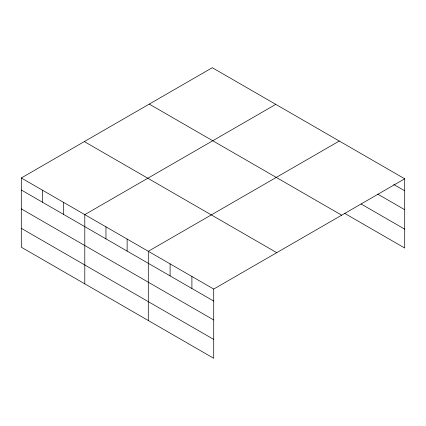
<?xml version="1.0" encoding="UTF-8"?>
<svg xmlns="http://www.w3.org/2000/svg" width="426" height="426" viewBox="0 0 426 426"><rect width="100%" height="100%" fill="white"/><g stroke="black" fill="none" stroke-linecap="round" stroke-linejoin="round"><path stroke-width="0.64" d="M404.7 178.798L212.286 67.707L21.3 177.972L21.3 247.202L213.714 358.293L213.714 289.062L404.7 178.798L404.7 248.028L344.442 213.24M275.782 104.365L84.795 214.629L84.795 283.865M339.282 141.027L148.291 251.292L148.291 320.522M393.794 184.527L404.7 190.821M377.729 194.128L404.7 209.698M361.088 203.969L404.7 229.151M149.26 104.093L341.673 215.183M84.327 141.586L276.74 252.671M21.3 177.972L213.714 289.062M21.3 189.996L213.714 301.086M21.3 208.878L213.714 319.963M21.3 228.325L213.714 339.415M191.908 276.469L191.908 288.498M170.096 263.88L170.096 275.904M127.129 239.071L127.129 251.095M105.962 226.85L105.962 238.874M63.628 202.414L63.628 214.438M42.467 190.193L42.467 202.217"/></g></svg>
